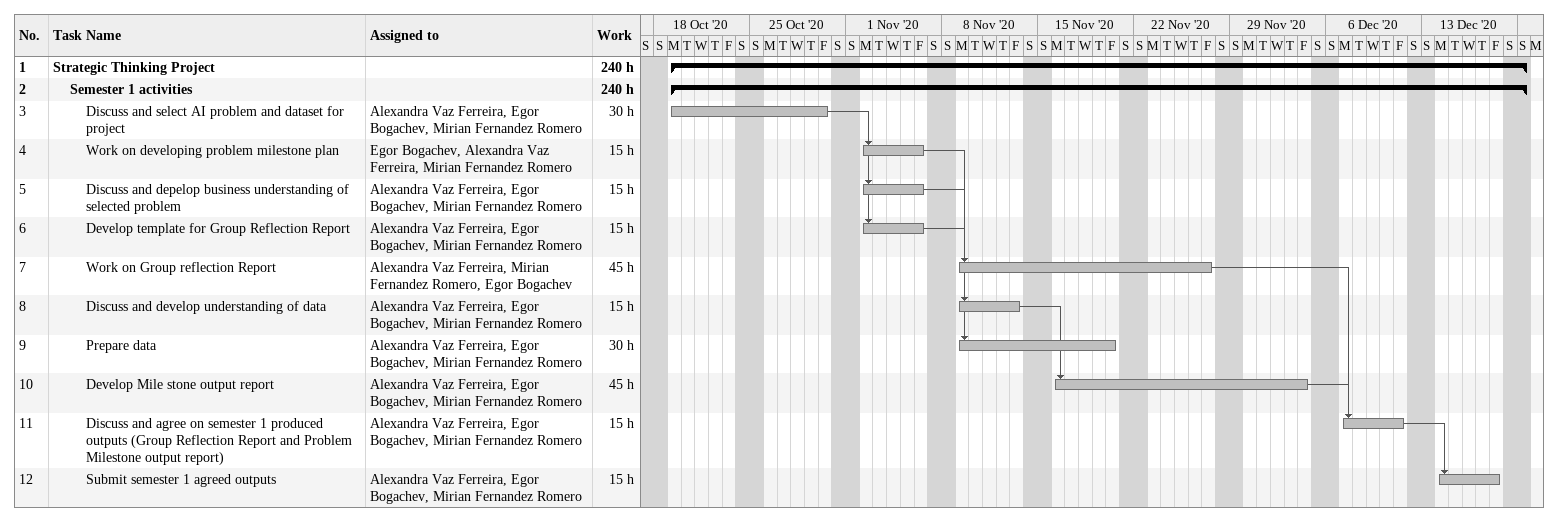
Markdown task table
| ID | Level | Task | Start | Finish | Predecessors | Resources | Work (h) |
|---|---|---|---|---|---|---|---|
| 1 | 1 | **Strategic Thinking Project** | 2020-10-19 | 2020-12-20 |  |  | 240 |
| 2 | 2 | **Semester 1 activities** | 2020-10-19 | 2020-12-20 |  |  | 240 |
| 3 | 3 | Discuss and select AI problem and dataset for project | 2020-10-19 | 2020-10-30 |  | Alexandra Vaz Ferreira, Egor Bogachev, Mirian Fernandez Romero | 30 |
| 4 | 3 | Work on developing problem milestone plan | 2020-11-02 | 2020-11-06 | 3 | Egor Bogachev, Alexandra Vaz Ferreira, Mirian Fernandez Romero | 15 |
| 5 | 3 | Discuss and depelop business understanding of selected problem | 2020-11-02 | 2020-11-06 | 3 | Alexandra Vaz Ferreira, Egor Bogachev, Mirian Fernandez Romero | 15 |
| 6 | 3 | Develop template for Group Reflection Report | 2020-11-02 | 2020-11-06 | 3 | Alexandra Vaz Ferreira, Egor Bogachev, Mirian Fernandez Romero | 15 |
| 7 | 3 | Work on Group reflection Report | 2020-11-09 | 2020-11-27 | 4, 6 | Alexandra Vaz Ferreira, Mirian Fernandez Romero, Egor Bogachev | 45 |
| 8 | 3 | Discuss and develop understanding of data | 2020-11-09 | 2020-11-13 | 5 | Alexandra Vaz Ferreira, Egor Bogachev, Mirian Fernandez Romero | 15 |
| 9 | 3 | Prepare data | 2020-11-09 | 2020-11-20 | 5 | Alexandra Vaz Ferreira, Egor Bogachev, Mirian Fernandez Romero | 30 |
| 10 | 3 | Develop Mile stone output report | 2020-11-16 | 2020-12-04 | 8 | Alexandra Vaz Ferreira, Egor Bogachev, Mirian Fernandez Romero | 45 |
| 11 | 3 | Discuss and agree on semester 1 produced outputs (Group Reflection Report and Problem Milestone output report) | 2020-12-07 | 2020-12-11 | 7, 10 | Alexandra Vaz Ferreira, Egor Bogachev, Mirian Fernandez Romero | 15 |
| 12 | 3 | Submit semester 1 agreed outputs | 2020-12-14 | 2020-12-18 | 11 | Alexandra Vaz Ferreira, Egor Bogachev, Mirian Fernandez Romero | 15 |
